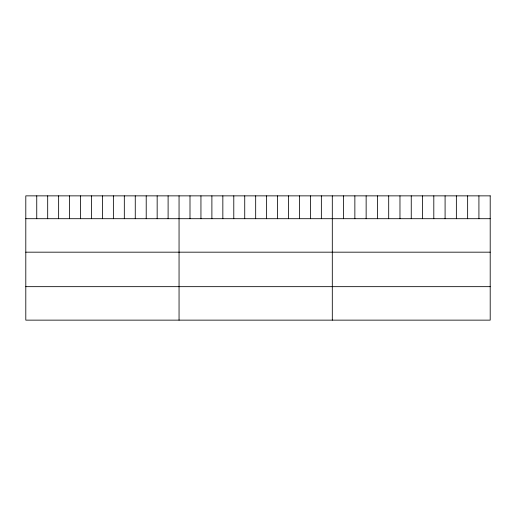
<?xml version="1.0" encoding="UTF-8"?>
<svg xmlns="http://www.w3.org/2000/svg" width="516" height="516" viewBox="0 0 516 516"><rect width="100%" height="100%" fill="white"/><g stroke="black" fill="none" stroke-linecap="round" stroke-linejoin="round"><path stroke-width="0.77" d="M25.8 218.7L490.2 218.7M25.8 252.176L490.2 252.176M25.8 286.664L490.2 286.664M478.919 195.861L478.919 218.7M467.644 195.861L467.644 218.7M456.363 195.861L456.363 218.7M445.089 195.861L445.089 218.7M433.808 195.861L433.808 218.7M422.533 195.861L422.533 218.7M411.252 195.861L411.252 218.7M399.971 195.861L399.971 218.7M388.696 195.861L388.696 218.7M377.415 195.861L377.415 218.7M366.141 195.861L366.141 218.7M354.86 195.861L354.86 218.7M343.585 195.861L343.585 218.7M332.304 195.861L332.304 320.139M321.358 195.861L321.358 218.7M310.413 195.861L310.413 218.7M299.467 195.861L299.467 218.7M288.515 195.861L288.515 218.7M277.569 195.861L277.569 218.7M266.624 195.861L266.624 218.7M255.678 195.861L255.678 218.7M244.732 195.861L244.732 218.7M233.787 195.861L233.787 218.7M222.841 195.861L222.841 218.7M211.889 195.861L211.889 218.7M200.943 195.861L200.943 218.7M189.998 195.861L189.998 218.7M179.052 195.861L179.052 320.139M168.106 195.861L168.106 218.7M157.161 195.861L157.161 218.7M146.215 195.861L146.215 218.7M135.263 195.861L135.263 218.7M124.317 195.861L124.317 218.7M113.372 195.861L113.372 218.7M102.426 195.861L102.426 218.7M91.48 195.861L91.48 218.7M80.535 195.861L80.535 218.7M69.589 195.861L69.589 218.7M58.637 195.861L58.637 218.7M47.691 195.861L47.691 218.7M36.746 195.861L36.746 218.7M490.2 195.861L25.8 195.861L25.8 320.139L490.2 320.139L490.2 195.861"/></g></svg>
